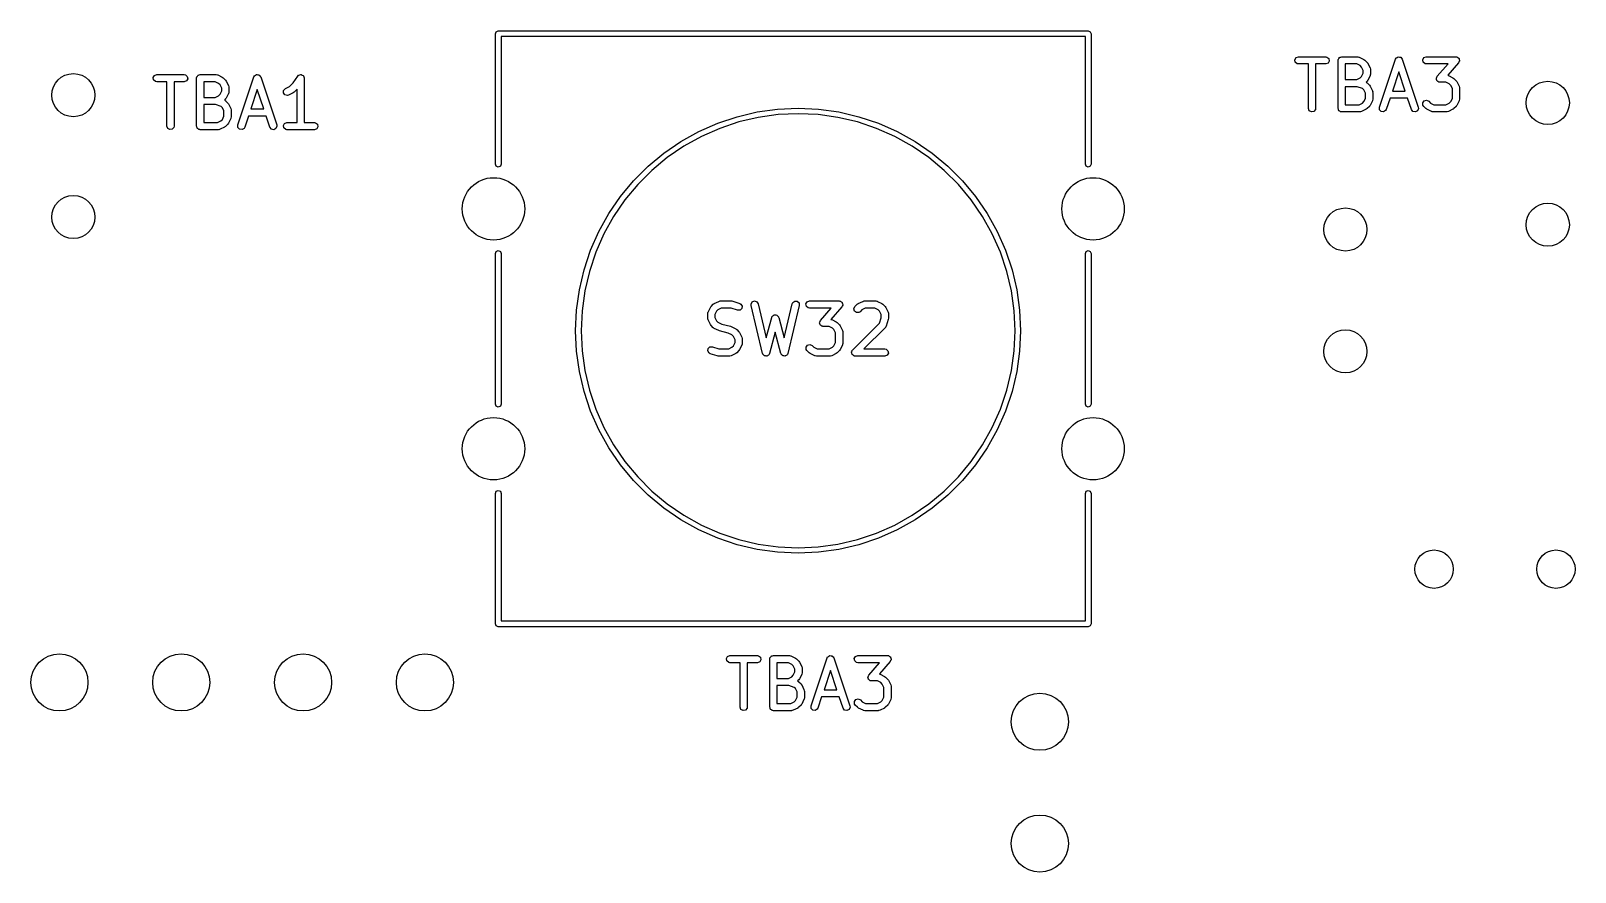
# Model space of a CAD drawing. Extents: x 36 to 247, y -101 to -40.
# Drawn here: x 159.39 to 191.59, y -96.67 to -79.14 of the extents above; entities that cross this region are included whole.
import ezdxf

# ---------------------------------------------------------------- set-up
doc = ezdxf.new("R2010")
doc.units = 0
doc.layers.add('BLACK', color=7, linetype='CONTINUOUS')

msp = doc.modelspace()

# ---------------------------------------------------------------- linework, layer by layer
at = {"layer": 'BLACK', "linetype": 'CONTINUOUS'}
for p, q in [((169.08, -79.2), (169.097574, -79.157574)), ((169.097574, -79.157574), (169.14, -79.14)), ((169.14, -79.14), (181.44, -79.14)), ((181.44, -79.14), (181.482426, -79.157574)), ((181.482426, -79.157574), (181.5, -79.2)), ((169.08, -81.92), (169.08, -79.2)), ((181.38, -79.26), (169.2, -79.26)), ((169.2, -79.26), (169.2, -81.92)), ((181.38, -81.92), (181.38, -79.26)), ((181.5, -79.2), (181.5, -81.92)), ((185.745663, -79.741795), (185.771315, -79.697366)), ((185.754572, -79.792319), (185.745663, -79.741795)), ((185.793872, -79.825296), (185.754572, -79.792319)), ((185.771315, -79.697366), (185.819524, -79.679819)), ((185.819524, -79.829819), (185.793872, -79.825296)), ((185.819524, -79.679819), (186.390952, -79.679819)), ((186.030238, -79.829819), (185.819524, -79.829819)), ((186.030238, -80.754819), (186.030238, -79.829819)), ((186.390952, -79.829819), (186.180238, -79.829819)), ((186.180238, -79.829819), (186.180238, -80.754819)), ((186.390952, -79.679819), (186.416604, -79.684342)), ((186.439161, -79.812272), (186.390952, -79.829819)), ((186.416604, -79.684342), (186.455904, -79.717319)), ((186.464813, -79.767843), (186.439161, -79.812272)), ((186.455904, -79.717319), (186.464813, -79.767843)), ((186.649286, -79.754819), (186.651003, -79.745077)), ((186.649286, -80.754819), (186.649286, -79.754819)), ((186.650425, -79.741795), (186.652091, -79.738909)), ((186.651003, -79.745077), (186.650425, -79.741795)), ((186.652091, -79.738909), (186.653809, -79.729167)), ((186.653809, -79.729167), (186.666334, -79.714239)), ((186.666334, -79.714239), (186.676077, -79.697366)), ((186.676077, -79.697366), (186.682435, -79.695051)), ((186.682435, -79.695051), (186.686786, -79.689867)), ((186.686786, -79.689867), (186.705977, -79.686482)), ((186.705977, -79.686482), (186.724286, -79.679819)), ((186.724286, -79.679819), (187.057619, -79.679819)), ((187.039914, -79.829819), (186.799286, -79.829819)), ((186.799286, -79.829819), (186.799286, -80.156009)), ((187.10843, -79.864077), (187.039914, -79.829819)), ((187.057619, -79.679819), (187.083271, -79.684342)), ((187.083271, -79.684342), (187.086706, -79.687224)), ((187.086706, -79.687224), (187.09116, -79.687737)), ((187.09116, -79.687737), (187.186398, -79.735356)), ((187.186398, -79.735356), (187.204408, -79.748714)), ((187.204408, -79.748714), (187.20589, -79.749405)), ((187.20589, -79.749405), (187.253509, -79.797024)), ((187.253509, -79.797024), (187.266368, -79.81539)), ((187.266368, -79.81539), (187.267558, -79.816516)), ((187.267558, -79.816516), (187.315177, -79.911754)), ((187.510278, -80.731102), (187.843611, -79.731102)), ((187.843611, -79.731102), (187.856013, -79.708197)), ((187.856013, -79.708197), (187.857853, -79.707066)), ((187.857853, -79.707066), (187.858647, -79.705059)), ((187.858647, -79.705059), (187.879508, -79.693762)), ((187.879508, -79.693762), (187.899726, -79.681342)), ((187.899726, -79.681342), (187.901861, -79.681658)), ((187.901861, -79.681658), (187.903761, -79.68063)), ((187.903761, -79.68063), (187.927005, -79.685387)), ((187.927005, -79.685387), (187.950474, -79.688867)), ((187.950474, -79.688867), (187.951907, -79.690483)), ((187.951907, -79.690483), (187.954022, -79.690916)), ((187.954022, -79.690916), (187.96877, -79.7095)), ((187.96877, -79.7095), (187.984512, -79.727253)), ((187.984512, -79.727253), (187.98457, -79.72941)), ((187.98457, -79.72941), (187.985913, -79.731102)), ((187.985913, -79.731102), (188.319246, -80.731102)), ((188.41233, -79.741795), (188.437982, -79.697366)), ((188.421239, -79.792319), (188.41233, -79.741795)), ((188.460539, -79.825296), (188.421239, -79.792319)), ((188.437982, -79.697366), (188.486191, -79.679819)), ((188.486191, -79.829819), (188.460539, -79.825296)), ((188.486191, -79.679819), (189.105238, -79.679819)), ((188.939956, -79.829819), (188.486191, -79.829819)), ((188.715462, -80.086383), (188.939956, -79.829819)), ((189.161681, -79.804207), (188.93419, -80.064196)), ((189.105238, -79.679819), (189.116346, -79.681777)), ((189.116346, -79.681777), (189.119788, -79.681244)), ((189.119788, -79.681244), (189.122446, -79.682853)), ((189.122446, -79.682853), (189.13089, -79.684342)), ((189.13089, -79.684342), (189.146378, -79.697338)), ((189.146378, -79.697338), (189.163677, -79.707809)), ((189.168987, -79.785355), (189.161681, -79.804207)), ((189.163677, -79.707809), (189.165606, -79.713473)), ((189.165606, -79.713473), (189.17019, -79.717319)), ((189.179099, -79.767843), (189.168987, -79.785355)), ((189.17019, -79.717319), (189.173701, -79.737231)), ((189.173701, -79.737231), (189.180222, -79.756371)), ((189.180222, -79.756371), (189.178059, -79.761949)), ((189.178059, -79.761949), (189.179099, -79.767843)), ((161.945663, -80.111795), (161.971315, -80.067366)), ((161.954572, -80.162319), (161.945663, -80.111795)), ((161.993872, -80.195296), (161.954572, -80.162319)), ((161.971315, -80.067366), (162.019524, -80.049819)), ((162.019524, -80.049819), (162.590952, -80.049819)), ((162.590952, -80.049819), (162.616604, -80.054342)), ((162.616604, -80.054342), (162.655904, -80.087319)), ((162.664813, -80.137843), (162.639161, -80.182272)), ((162.655904, -80.087319), (162.664813, -80.137843)), ((162.849286, -80.124819), (162.851003, -80.115077)), ((162.849286, -81.124819), (162.849286, -80.124819)), ((162.850425, -80.111795), (162.852091, -80.108909)), ((162.851003, -80.115077), (162.850425, -80.111795)), ((162.852091, -80.108909), (162.853809, -80.099167)), ((162.853809, -80.099167), (162.866334, -80.084239)), ((162.866334, -80.084239), (162.876077, -80.067366)), ((162.876077, -80.067366), (162.882435, -80.065051)), ((162.882435, -80.065051), (162.886786, -80.059867)), ((162.886786, -80.059867), (162.905977, -80.056482)), ((162.905977, -80.056482), (162.924286, -80.049819)), ((162.924286, -80.049819), (163.257619, -80.049819)), ((163.257619, -80.049819), (163.283271, -80.054342)), ((163.283271, -80.054342), (163.286706, -80.057224)), ((163.286706, -80.057224), (163.29116, -80.057737)), ((163.29116, -80.057737), (163.386398, -80.105356)), ((163.386398, -80.105356), (163.404408, -80.118714)), ((163.404408, -80.118714), (163.40589, -80.119405)), ((163.40589, -80.119405), (163.453509, -80.167024)), ((163.710278, -81.101102), (164.043611, -80.101102)), ((164.043611, -80.101102), (164.056013, -80.078197)), ((164.056013, -80.078197), (164.057853, -80.077066)), ((164.057853, -80.077066), (164.058647, -80.075059)), ((164.058647, -80.075059), (164.079508, -80.063762)), ((164.079508, -80.063762), (164.099726, -80.051342)), ((164.099726, -80.051342), (164.101861, -80.051658)), ((164.101861, -80.051658), (164.103761, -80.05063)), ((164.103761, -80.05063), (164.127005, -80.055387)), ((164.127005, -80.055387), (164.150474, -80.058867)), ((164.150474, -80.058867), (164.151907, -80.060483)), ((164.151907, -80.060483), (164.154022, -80.060916)), ((164.154022, -80.060916), (164.16877, -80.0795)), ((164.16877, -80.0795), (164.184512, -80.097253)), ((164.184512, -80.097253), (164.18457, -80.09941)), ((164.18457, -80.09941), (164.185913, -80.101102)), ((164.185913, -80.101102), (164.519246, -81.101102)), ((164.866, -80.219896), (164.95712, -80.083216)), ((164.95712, -80.083216), (164.975113, -80.064381)), ((164.975113, -80.064381), (164.979252, -80.063169)), ((164.979252, -80.063169), (164.982024, -80.059867)), ((164.982024, -80.059867), (165.003456, -80.056087)), ((165.003456, -80.056087), (165.024351, -80.049974)), ((165.024351, -80.049974), (165.0283, -80.051706)), ((165.0283, -80.051706), (165.032548, -80.050958)), ((165.032548, -80.050958), (165.051396, -80.06184)), ((165.051396, -80.06184), (165.071331, -80.070587)), ((165.071331, -80.070587), (165.073242, -80.074454)), ((165.073242, -80.074454), (165.076977, -80.07661)), ((165.076977, -80.07661), (165.084421, -80.097063)), ((165.084421, -80.097063), (165.094069, -80.116576)), ((165.094069, -80.116576), (165.093048, -80.120765)), ((165.093048, -80.120765), (165.094524, -80.124819)), ((165.094524, -80.124819), (165.094524, -81.049819)), ((186.799286, -80.156009), (187.039914, -80.156009)), ((187.039914, -80.156009), (187.10843, -80.121751)), ((187.138837, -79.894484), (187.10843, -79.864077)), ((187.10843, -80.121751), (187.138837, -80.091344)), ((187.173095, -79.963), (187.138837, -79.894484)), ((187.138837, -80.091344), (187.173095, -80.022828)), ((187.173095, -80.022828), (187.173095, -79.963)), ((187.315177, -80.074074), (187.267558, -80.169312)), ((187.315177, -79.911754), (187.322603, -79.93672)), ((187.315689, -80.06962), (187.315177, -80.074074)), ((187.318572, -80.066185), (187.315689, -80.06962)), ((187.323095, -80.040533), (187.318572, -80.066185)), ((187.322603, -79.93672), (187.321561, -79.941081)), ((187.321561, -79.941081), (187.323095, -79.945295)), ((187.323095, -79.945295), (187.323095, -80.040533)), ((187.914762, -79.991989), (187.780724, -80.394104)), ((188.0488, -80.394104), (187.914762, -79.991989)), ((188.696921, -80.134219), (188.699083, -80.12864)), ((188.703441, -80.153358), (188.696921, -80.134219)), ((188.698044, -80.122747), (188.708155, -80.105234)), ((188.699083, -80.12864), (188.698044, -80.122747)), ((188.706953, -80.173271), (188.703441, -80.153358)), ((188.708155, -80.105234), (188.715462, -80.086383)), ((188.93419, -80.064196), (188.940414, -80.065294)), ((188.940414, -80.065294), (188.943849, -80.068176)), ((188.943849, -80.068176), (188.948303, -80.068689)), ((188.948303, -80.068689), (189.043541, -80.116308)), ((189.043541, -80.116308), (189.061551, -80.129666)), ((189.061551, -80.129666), (189.063033, -80.130357)), ((189.063033, -80.130357), (189.110652, -80.177976)), ((162.019524, -80.199819), (161.993872, -80.195296)), ((162.230238, -80.199819), (162.019524, -80.199819)), ((162.230238, -81.124819), (162.230238, -80.199819)), ((162.590952, -80.199819), (162.380238, -80.199819)), ((162.380238, -80.199819), (162.380238, -81.124819)), ((162.639161, -80.182272), (162.590952, -80.199819)), ((163.239914, -80.199819), (162.999286, -80.199819)), ((162.999286, -80.199819), (162.999286, -80.526009)), ((163.30843, -80.234077), (163.239914, -80.199819)), ((163.338837, -80.264484), (163.30843, -80.234077)), ((163.30843, -80.491751), (163.338837, -80.461344)), ((163.373095, -80.333), (163.338837, -80.264484)), ((163.338837, -80.461344), (163.373095, -80.392828)), ((163.373095, -80.392828), (163.373095, -80.333)), ((163.453509, -80.167024), (163.466368, -80.18539)), ((163.466368, -80.18539), (163.467558, -80.186516)), ((163.467558, -80.186516), (163.515177, -80.281754)), ((163.515177, -80.444074), (163.467558, -80.539312)), ((163.515177, -80.281754), (163.522603, -80.30672)), ((163.515689, -80.43962), (163.515177, -80.444074)), ((163.518572, -80.436185), (163.515689, -80.43962)), ((163.523095, -80.410533), (163.518572, -80.436185)), ((163.522603, -80.30672), (163.521561, -80.311081)), ((163.521561, -80.311081), (163.523095, -80.315295)), ((163.523095, -80.315295), (163.523095, -80.410533)), ((164.114762, -80.361989), (163.980724, -80.764104)), ((164.2488, -80.764104), (164.114762, -80.361989)), ((164.661922, -80.431916), (164.664997, -80.380705)), ((164.692486, -80.473121), (164.661922, -80.431916)), ((164.664997, -80.380705), (164.700269, -80.343451)), ((164.742384, -80.485041), (164.692486, -80.473121)), ((164.700269, -80.343451), (164.784621, -80.301275)), ((164.767351, -80.477615), (164.742384, -80.485041)), ((164.862589, -80.429996), (164.767351, -80.477615)), ((164.784621, -80.301275), (164.866, -80.219896)), ((164.863714, -80.428806), (164.862589, -80.429996)), ((164.882081, -80.415947), (164.863714, -80.428806)), ((164.944524, -80.353504), (164.882081, -80.415947)), ((164.944524, -81.049819), (164.944524, -80.353504)), ((187.045449, -80.306009), (186.799286, -80.306009)), ((186.799286, -80.306009), (186.799286, -80.679819)), ((187.159962, -80.34418), (187.045449, -80.306009)), ((187.186456, -80.370674), (187.159962, -80.34418)), ((187.220714, -80.43919), (187.186456, -80.370674)), ((187.220714, -80.546637), (187.220714, -80.43919)), ((187.253509, -80.188804), (187.231097, -80.211215)), ((187.231097, -80.211215), (187.247098, -80.219879)), ((187.247098, -80.219879), (187.249445, -80.2237)), ((187.249445, -80.2237), (187.253509, -80.225595)), ((187.2542, -80.187322), (187.253509, -80.188804)), ((187.253509, -80.225595), (187.301128, -80.273214)), ((187.267558, -80.169312), (187.2542, -80.187322)), ((187.301128, -80.273214), (187.313987, -80.29158)), ((187.313987, -80.29158), (187.315177, -80.292706)), ((187.315177, -80.292706), (187.362796, -80.387944)), ((187.362796, -80.387944), (187.370222, -80.41291)), ((187.370222, -80.41291), (187.36918, -80.417271)), ((187.36918, -80.417271), (187.370714, -80.421485)), ((187.370714, -80.421485), (187.370714, -80.564342)), ((187.780724, -80.394104), (188.0488, -80.394104)), ((188.711536, -80.177116), (188.706953, -80.173271)), ((188.713466, -80.182781), (188.711536, -80.177116)), ((188.730764, -80.193251), (188.713466, -80.182781)), ((188.746253, -80.206248), (188.730764, -80.193251)), ((188.754696, -80.207736), (188.746253, -80.206248)), ((188.757355, -80.209346), (188.754696, -80.207736)), ((188.760796, -80.208812), (188.757355, -80.209346)), ((188.771905, -80.210771), (188.760796, -80.208812)), ((188.897057, -80.210771), (188.771905, -80.210771)), ((188.965573, -80.245029), (188.897057, -80.210771)), ((188.99598, -80.275436), (188.965573, -80.245029)), ((189.030238, -80.343952), (188.99598, -80.275436)), ((189.030238, -80.546637), (189.030238, -80.343952)), ((189.110652, -80.177976), (189.123511, -80.196342)), ((189.123511, -80.196342), (189.124701, -80.197468)), ((189.124701, -80.197468), (189.17232, -80.292706)), ((189.17232, -80.292706), (189.179746, -80.317672)), ((189.179746, -80.317672), (189.178704, -80.322033)), ((189.178704, -80.322033), (189.180238, -80.326247)), ((189.180238, -80.326247), (189.180238, -80.564342)), ((162.999286, -80.526009), (163.239914, -80.526009)), ((163.245449, -80.676009), (162.999286, -80.676009)), ((162.999286, -80.676009), (162.999286, -81.049819)), ((163.239914, -80.526009), (163.30843, -80.491751)), ((163.359962, -80.71418), (163.245449, -80.676009)), ((163.386456, -80.740674), (163.359962, -80.71418)), ((163.420714, -80.80919), (163.386456, -80.740674)), ((163.420714, -80.916637), (163.420714, -80.80919)), ((163.453509, -80.558804), (163.431097, -80.581215)), ((163.431097, -80.581215), (163.447098, -80.589879)), ((163.447098, -80.589879), (163.449445, -80.5937)), ((163.449445, -80.5937), (163.453509, -80.595595)), ((163.4542, -80.557322), (163.453509, -80.558804)), ((163.453509, -80.595595), (163.501128, -80.643214)), ((163.467558, -80.539312), (163.4542, -80.557322)), ((163.501128, -80.643214), (163.513987, -80.66158)), ((163.513987, -80.66158), (163.515177, -80.662706)), ((163.515177, -80.662706), (163.562796, -80.757944)), ((163.562796, -80.757944), (163.570222, -80.78291)), ((163.570222, -80.78291), (163.56918, -80.787271)), ((163.56918, -80.787271), (163.570714, -80.791485)), ((163.570714, -80.791485), (163.570714, -80.934342)), ((163.980724, -80.764104), (164.2488, -80.764104)), ((174.537577, -80.829939), (174.961962, -80.770739)), ((174.961962, -80.770739), (175.39, -80.75095)), ((175.39, -80.75095), (175.818038, -80.770739)), ((175.818038, -80.770739), (176.242423, -80.829939)), ((186.047785, -80.803028), (186.030238, -80.754819)), ((186.092214, -80.82868), (186.047785, -80.803028)), ((186.175715, -80.780471), (186.142738, -80.819771)), ((186.180238, -80.754819), (186.175715, -80.780471)), ((186.655949, -80.773127), (186.649286, -80.754819)), ((186.659334, -80.792319), (186.655949, -80.773127)), ((186.664518, -80.796669), (186.659334, -80.792319)), ((186.666833, -80.803028), (186.664518, -80.796669)), ((186.683706, -80.81277), (186.666833, -80.803028)), ((186.799286, -80.679819), (187.087533, -80.679819)), ((187.087533, -80.679819), (187.156048, -80.645561)), ((187.234017, -80.774282), (187.138779, -80.821901)), ((187.156048, -80.645561), (187.186455, -80.615153)), ((187.186455, -80.615153), (187.220714, -80.546637)), ((187.235141, -80.773094), (187.234017, -80.774282)), ((187.25351, -80.760232), (187.235141, -80.773094)), ((187.301128, -80.712613), (187.25351, -80.760232)), ((187.301818, -80.711131), (187.301128, -80.712613)), ((187.315177, -80.693121), (187.301818, -80.711131)), ((187.362796, -80.597883), (187.315177, -80.693121)), ((187.363308, -80.593429), (187.362796, -80.597883)), ((187.366191, -80.589994), (187.363308, -80.593429)), ((187.370714, -80.564342), (187.366191, -80.589994)), ((187.511679, -80.782386), (187.510278, -80.731102)), ((187.545716, -80.820771), (187.511679, -80.782386)), ((187.640177, -80.801441), (187.596465, -80.828296)), ((187.65258, -80.778536), (187.640177, -80.801441)), ((187.730724, -80.544104), (187.65258, -80.778536)), ((188.0988, -80.544104), (187.730724, -80.544104)), ((188.176944, -80.778536), (188.0988, -80.544104)), ((188.208835, -80.818722), (188.176944, -80.778536)), ((188.30421, -80.804579), (188.259096, -80.829008)), ((188.323067, -80.756867), (188.30421, -80.804579)), ((188.319246, -80.731102), (188.323067, -80.756867)), ((188.413747, -80.640168), (188.443173, -80.598143)), ((188.418217, -80.691275), (188.413747, -80.640168)), ((188.433157, -80.712612), (188.418217, -80.691275)), ((188.480776, -80.760232), (188.433157, -80.712612)), ((188.443173, -80.598143), (188.492728, -80.584866)), ((188.482257, -80.760922), (188.480776, -80.760232)), ((188.500269, -80.774282), (188.482257, -80.760922)), ((188.492728, -80.584866), (188.539225, -80.606548)), ((188.595507, -80.821901), (188.500269, -80.774282)), ((188.539225, -80.606548), (188.578237, -80.645561)), ((188.578237, -80.645561), (188.646753, -80.679819)), ((188.646753, -80.679819), (188.897057, -80.679819)), ((188.897057, -80.679819), (188.965572, -80.645561)), ((189.043541, -80.774282), (188.948303, -80.821901)), ((188.965572, -80.645561), (188.995979, -80.615153)), ((188.995979, -80.615153), (189.030238, -80.546637)), ((189.044665, -80.773094), (189.043541, -80.774282)), ((189.063034, -80.760232), (189.044665, -80.773094)), ((189.110652, -80.712613), (189.063034, -80.760232)), ((189.111342, -80.711131), (189.110652, -80.712613)), ((189.124701, -80.693121), (189.111342, -80.711131)), ((189.17232, -80.597883), (189.124701, -80.693121)), ((189.172832, -80.593429), (189.17232, -80.597883)), ((189.175715, -80.589994), (189.172832, -80.593429)), ((189.180238, -80.564342), (189.175715, -80.589994)), ((162.247785, -81.173028), (162.230238, -81.124819)), ((162.380238, -81.124819), (162.375715, -81.150471)), ((162.855949, -81.143127), (162.849286, -81.124819)), ((162.999286, -81.049819), (163.287533, -81.049819)), ((163.287533, -81.049819), (163.356048, -81.015561)), ((163.356048, -81.015561), (163.386455, -80.985153)), ((163.386455, -80.985153), (163.420714, -80.916637)), ((163.45351, -81.130232), (163.435141, -81.143094)), ((163.501128, -81.082613), (163.45351, -81.130232)), ((163.501818, -81.081131), (163.501128, -81.082613)), ((163.515177, -81.063121), (163.501818, -81.081131)), ((163.562796, -80.967883), (163.515177, -81.063121)), ((163.563308, -80.963429), (163.562796, -80.967883)), ((163.566191, -80.959994), (163.563308, -80.963429)), ((163.570714, -80.934342), (163.566191, -80.959994)), ((163.711679, -81.152386), (163.710278, -81.101102)), ((163.930724, -80.914104), (163.85258, -81.148536)), ((164.2988, -80.914104), (163.930724, -80.914104)), ((164.376944, -81.148536), (164.2988, -80.914104)), ((164.523067, -81.126867), (164.50421, -81.174579)), ((164.519246, -81.101102), (164.523067, -81.126867)), ((164.659949, -81.111795), (164.685601, -81.067366)), ((164.668858, -81.162319), (164.659949, -81.111795)), ((164.685601, -81.067366), (164.73381, -81.049819)), ((164.73381, -81.049819), (164.944524, -81.049819)), ((165.094524, -81.049819), (165.305238, -81.049819)), ((165.305238, -81.049819), (165.33089, -81.054342)), ((165.33089, -81.054342), (165.37019, -81.087319)), ((165.37019, -81.087319), (165.379099, -81.137843)), ((173.322197, -81.237293), (173.714182, -81.064215)), ((173.714182, -81.064215), (174.120464, -80.928043)), ((174.151982, -81.038819), (173.755787, -81.17161)), ((174.120464, -80.928043), (174.537577, -80.829939)), ((174.55874, -80.943151), (174.151982, -81.038819)), ((174.972589, -80.885421), (174.55874, -80.943151)), ((175.39, -80.866123), (174.972589, -80.885421)), ((175.807411, -80.885421), (175.39, -80.866123)), ((176.22126, -80.943151), (175.807411, -80.885421)), ((176.628018, -81.038819), (176.22126, -80.943151)), ((176.242423, -80.829939), (176.659536, -80.928043)), ((177.024213, -81.17161), (176.628018, -81.038819)), ((176.659536, -80.928043), (177.065818, -81.064215)), ((177.065818, -81.064215), (177.457803, -81.237293)), ((186.142738, -80.819771), (186.092214, -80.82868)), ((186.698634, -80.825296), (186.683706, -80.81277)), ((186.708376, -80.827013), (186.698634, -80.825296)), ((186.711262, -80.82868), (186.708376, -80.827013)), ((186.714544, -80.828101), (186.711262, -80.82868)), ((186.724286, -80.829819), (186.714544, -80.828101)), ((187.105238, -80.829819), (186.724286, -80.829819)), ((187.109451, -80.828285), (187.105238, -80.829819)), ((187.113812, -80.829327), (187.109451, -80.828285)), ((187.138779, -80.821901), (187.113812, -80.829327)), ((187.596465, -80.828296), (187.545716, -80.820771)), ((188.259096, -80.829008), (188.208835, -80.818722)), ((188.59996, -80.822413), (188.595507, -80.821901)), ((188.603396, -80.825296), (188.59996, -80.822413)), ((188.629048, -80.829819), (188.603396, -80.825296)), ((188.914762, -80.829819), (188.629048, -80.829819)), ((188.918975, -80.828285), (188.914762, -80.829819)), ((188.923336, -80.829327), (188.918975, -80.828285)), ((188.948303, -80.821901), (188.923336, -80.829327)), ((162.292214, -81.19868), (162.247785, -81.173028)), ((162.342738, -81.189771), (162.292214, -81.19868)), ((162.375715, -81.150471), (162.342738, -81.189771)), ((162.859334, -81.162319), (162.855949, -81.143127)), ((162.864518, -81.166669), (162.859334, -81.162319)), ((162.866833, -81.173028), (162.864518, -81.166669)), ((162.883706, -81.18277), (162.866833, -81.173028)), ((162.898634, -81.195296), (162.883706, -81.18277)), ((162.908376, -81.197013), (162.898634, -81.195296)), ((162.911262, -81.19868), (162.908376, -81.197013)), ((162.914544, -81.198101), (162.911262, -81.19868)), ((162.924286, -81.199819), (162.914544, -81.198101)), ((163.305238, -81.199819), (162.924286, -81.199819)), ((163.309451, -81.198285), (163.305238, -81.199819)), ((163.313812, -81.199327), (163.309451, -81.198285)), ((163.338779, -81.191901), (163.313812, -81.199327)), ((163.434017, -81.144282), (163.338779, -81.191901)), ((163.435141, -81.143094), (163.434017, -81.144282)), ((163.745716, -81.190771), (163.711679, -81.152386)), ((163.796465, -81.198296), (163.745716, -81.190771)), ((163.840177, -81.171441), (163.796465, -81.198296)), ((163.85258, -81.148536), (163.840177, -81.171441)), ((164.408835, -81.188722), (164.376944, -81.148536)), ((164.459096, -81.199008), (164.408835, -81.188722)), ((164.50421, -81.174579), (164.459096, -81.199008)), ((164.708158, -81.195296), (164.668858, -81.162319)), ((164.73381, -81.199819), (164.708158, -81.195296)), ((165.305238, -81.199819), (164.73381, -81.199819)), ((165.353447, -81.182272), (165.305238, -81.199819)), ((165.379099, -81.137843), (165.353447, -81.182272)), ((172.594348, -81.687958), (172.947855, -81.4458)), ((172.947855, -81.4458), (173.322197, -81.237293)), ((173.373535, -81.340391), (173.008486, -81.543722)), ((173.755787, -81.17161), (173.373535, -81.340391)), ((177.406465, -81.340391), (177.024213, -81.17161)), ((177.771514, -81.543722), (177.406465, -81.340391)), ((177.457803, -81.237293), (177.832145, -81.4458)), ((177.832145, -81.4458), (178.185652, -81.687958)), ((172.264692, -81.961701), (172.594348, -81.687958)), ((173.008486, -81.543722), (172.663755, -81.779868)), ((178.116245, -81.779868), (177.771514, -81.543722)), ((178.185652, -81.687958), (178.515308, -81.961701)), ((169.097574, -81.962426), (169.08, -81.92)), ((169.14, -81.98), (169.097574, -81.962426)), ((169.182426, -81.962426), (169.14, -81.98)), ((169.2, -81.92), (169.182426, -81.962426)), ((171.961701, -82.264692), (172.264692, -81.961701)), ((172.342284, -82.046815), (172.046815, -82.342284)), ((172.663755, -81.779868), (172.342284, -82.046815)), ((178.437716, -82.046815), (178.116245, -81.779868)), ((178.733185, -82.342284), (178.437716, -82.046815)), ((178.515308, -81.961701), (178.818299, -82.264692)), ((181.397574, -81.962426), (181.38, -81.92)), ((181.44, -81.98), (181.397574, -81.962426)), ((181.482426, -81.962426), (181.44, -81.98)), ((181.5, -81.92), (181.482426, -81.962426)), ((171.687958, -82.594348), (171.961701, -82.264692)), ((172.046815, -82.342284), (171.779868, -82.663755)), ((179.000132, -82.663755), (178.733185, -82.342284)), ((178.818299, -82.264692), (179.092042, -82.594348)), ((171.4458, -82.947855), (171.687958, -82.594348)), ((171.779868, -82.663755), (171.543722, -83.008486)), ((179.236278, -83.008486), (179.000132, -82.663755)), ((179.092042, -82.594348), (179.3342, -82.947855)), ((171.237293, -83.322197), (171.4458, -82.947855)), ((171.543722, -83.008486), (171.340391, -83.373535)), ((179.439609, -83.373535), (179.236278, -83.008486)), ((179.3342, -82.947855), (179.542707, -83.322197)), ((171.064215, -83.714182), (171.237293, -83.322197)), ((171.340391, -83.373535), (171.17161, -83.755787)), ((179.60839, -83.755787), (179.439609, -83.373535)), ((179.542707, -83.322197), (179.715785, -83.714182)), ((169.08, -83.78), (169.097574, -83.737574)), ((169.08, -86.92), (169.08, -83.78)), ((169.097574, -83.737574), (169.14, -83.72)), ((169.14, -83.72), (169.182426, -83.737574)), ((169.182426, -83.737574), (169.2, -83.78)), ((169.2, -83.78), (169.2, -86.92)), ((170.928043, -84.120464), (171.064215, -83.714182)), ((171.17161, -83.755787), (171.038819, -84.151982)), ((179.741181, -84.151982), (179.60839, -83.755787)), ((179.715785, -83.714182), (179.851957, -84.120464)), ((181.38, -83.78), (181.397574, -83.737574)), ((181.38, -86.92), (181.38, -83.78)), ((181.397574, -83.737574), (181.44, -83.72)), ((181.44, -83.72), (181.482426, -83.737574)), ((181.482426, -83.737574), (181.5, -83.78)), ((181.5, -83.78), (181.5, -86.92)), ((170.829939, -84.537577), (170.928043, -84.120464)), ((171.038819, -84.151982), (170.943151, -84.55874)), ((179.836849, -84.55874), (179.741181, -84.151982)), ((179.851957, -84.120464), (179.950061, -84.537577)), ((170.770739, -84.961962), (170.829939, -84.537577)), ((170.943151, -84.55874), (170.885421, -84.972589)), ((179.894579, -84.972589), (179.836849, -84.55874)), ((179.950061, -84.537577), (180.009261, -84.961962)), ((170.75095, -85.39), (170.770739, -84.961962)), ((170.885421, -84.972589), (170.866123, -85.39)), ((173.513394, -85.001754), (173.561013, -84.906516)), ((173.561013, -84.906516), (173.574371, -84.888505)), ((173.574371, -84.888505), (173.575062, -84.887024)), ((173.575062, -84.887024), (173.622681, -84.839405)), ((173.622681, -84.839405), (173.641047, -84.826545)), ((173.641047, -84.826545), (173.642173, -84.825356)), ((173.642173, -84.825356), (173.737411, -84.777737)), ((173.689734, -84.984484), (173.655476, -85.053)), ((173.720141, -84.954077), (173.689734, -84.984484)), ((173.788657, -84.919819), (173.720141, -84.954077)), ((173.737411, -84.777737), (173.762377, -84.770311)), ((173.762377, -84.770311), (173.766738, -84.771352)), ((173.766738, -84.771352), (173.770952, -84.769819)), ((173.770952, -84.769819), (174.009047, -84.769819)), ((173.996877, -84.919819), (173.788657, -84.919819)), ((174.128186, -84.963589), (173.996877, -84.919819)), ((174.009047, -84.769819), (174.031129, -84.773712)), ((174.031129, -84.773712), (174.032764, -84.773668)), ((174.032764, -84.773668), (174.175621, -84.821287)), ((174.17947, -84.962188), (174.128186, -84.963589)), ((174.175621, -84.821287), (174.198526, -84.833689)), ((174.217856, -84.92815), (174.17947, -84.962188)), ((174.198526, -84.833689), (174.225381, -84.877402)), ((174.225381, -84.877402), (174.217856, -84.92815)), ((174.410736, -84.836188), (174.433714, -84.790319)), ((174.412278, -84.862191), (174.410736, -84.836188)), ((174.650373, -85.862191), (174.412278, -84.862191)), ((174.433714, -84.790319), (174.4808, -84.76995)), ((174.4808, -84.76995), (174.529962, -84.784614)), ((174.529962, -84.784614), (174.558198, -84.827447)), ((174.558198, -84.827447), (174.727449, -85.538303)), ((175.100168, -85.538303), (175.269421, -84.827448)), ((175.415341, -84.862191), (175.177245, -85.862191)), ((175.269421, -84.827448), (175.279762, -84.803541)), ((175.279762, -84.803541), (175.320945, -84.772948)), ((175.320945, -84.772948), (175.372159, -84.775983)), ((175.372159, -84.775983), (175.409438, -84.811228)), ((175.409438, -84.811228), (175.415341, -84.862191)), ((175.554234, -84.831795), (175.579886, -84.787366)), ((175.563143, -84.882319), (175.554234, -84.831795)), ((175.602443, -84.915296), (175.563143, -84.882319)), ((175.579886, -84.787366), (175.628095, -84.769819)), ((175.628095, -84.919819), (175.602443, -84.915296)), ((175.628095, -84.769819), (176.247142, -84.769819)), ((176.08186, -84.919819), (175.628095, -84.919819)), ((175.857366, -85.176383), (176.08186, -84.919819)), ((176.303585, -84.894207), (176.076094, -85.154196)), ((176.247142, -84.769819), (176.25825, -84.771777)), ((176.25825, -84.771777), (176.261692, -84.771244)), ((176.261692, -84.771244), (176.26435, -84.772853)), ((176.26435, -84.772853), (176.272794, -84.774342)), ((176.272794, -84.774342), (176.288282, -84.787338)), ((176.288282, -84.787338), (176.305581, -84.797809)), ((176.310891, -84.875355), (176.303585, -84.894207)), ((176.305581, -84.797809), (176.30751, -84.803473)), ((176.30751, -84.803473), (176.312094, -84.807319)), ((176.321003, -84.857843), (176.310891, -84.875355)), ((176.312094, -84.807319), (176.315605, -84.827231)), ((176.315605, -84.827231), (176.322126, -84.846371)), ((176.322126, -84.846371), (176.319963, -84.851949)), ((176.319963, -84.851949), (176.321003, -84.857843)), ((176.553381, -84.933521), (176.575062, -84.887024)), ((176.566658, -84.983075), (176.553381, -84.933521)), ((176.608684, -85.012502), (176.566658, -84.983075)), ((176.575062, -84.887024), (176.622681, -84.839405)), ((176.622681, -84.839405), (176.641047, -84.826545)), ((176.641047, -84.826545), (176.642173, -84.825356)), ((176.642173, -84.825356), (176.737411, -84.777737)), ((176.681128, -84.99309), (176.659791, -85.00803)), ((176.720141, -84.954077), (176.681128, -84.99309)), ((176.788657, -84.919819), (176.720141, -84.954077)), ((176.737411, -84.777737), (176.762377, -84.770311)), ((176.762377, -84.770311), (176.766738, -84.771352)), ((176.766738, -84.771352), (176.770952, -84.769819)), ((176.770952, -84.769819), (177.009047, -84.769819)), ((176.991342, -84.919819), (176.788657, -84.919819)), ((177.059858, -84.954077), (176.991342, -84.919819)), ((177.009047, -84.769819), (177.034699, -84.774342)), ((177.034699, -84.774342), (177.038134, -84.777224)), ((177.038134, -84.777224), (177.042588, -84.777737)), ((177.042588, -84.777737), (177.137826, -84.825356)), ((177.090265, -84.984484), (177.059858, -84.954077)), ((177.124523, -85.053), (177.090265, -84.984484)), ((177.137826, -84.825356), (177.155836, -84.838714)), ((177.155836, -84.838714), (177.157318, -84.839405)), ((177.157318, -84.839405), (177.204937, -84.887024)), ((177.204937, -84.887024), (177.217796, -84.90539)), ((177.217796, -84.90539), (177.218986, -84.906516)), ((177.218986, -84.906516), (177.266605, -85.001754)), ((179.913877, -85.39), (179.894579, -84.972589)), ((180.009261, -84.961962), (180.02905, -85.39)), ((173.505476, -85.035295), (173.509999, -85.009643)), ((173.505476, -85.130533), (173.505476, -85.035295)), ((173.507009, -85.134746), (173.505476, -85.130533)), ((173.505968, -85.139107), (173.507009, -85.134746)), ((173.513394, -85.164074), (173.505968, -85.139107)), ((173.509999, -85.009643), (173.512881, -85.006207)), ((173.512881, -85.006207), (173.513394, -85.001754)), ((173.561013, -85.259312), (173.513394, -85.164074)), ((173.562202, -85.260437), (173.561013, -85.259312)), ((173.575062, -85.278804), (173.562202, -85.260437)), ((173.622681, -85.326423), (173.575062, -85.278804)), ((173.655476, -85.053), (173.655476, -85.112828)), ((173.655476, -85.112828), (173.689734, -85.181344)), ((173.689734, -85.181344), (173.720141, -85.211751)), ((173.720141, -85.211751), (173.797128, -85.250244)), ((173.797128, -85.250244), (173.979618, -85.295867)), ((173.979618, -85.295867), (173.99144, -85.301139)), ((173.99144, -85.301139), (173.994969, -85.301546)), ((173.994969, -85.301546), (174.090207, -85.349165)), ((174.727449, -85.538303), (174.841341, -85.111208)), ((174.841341, -85.111208), (174.852321, -85.087588)), ((174.852321, -85.087588), (174.857934, -85.083647)), ((174.857934, -85.083647), (174.86084, -85.077436)), ((174.86084, -85.077436), (174.878431, -85.069258)), ((174.878431, -85.069258), (174.894311, -85.058111)), ((174.894311, -85.058111), (174.901143, -85.0587)), ((174.901143, -85.0587), (174.907362, -85.05581)), ((174.907362, -85.05581), (174.926091, -85.060852)), ((174.926091, -85.060852), (174.945425, -85.062521)), ((174.945425, -85.062521), (174.950281, -85.067365)), ((174.950281, -85.067365), (174.9569, -85.069148)), ((174.9569, -85.069148), (174.968006, -85.085049)), ((174.968006, -85.085049), (174.981744, -85.098755)), ((174.981744, -85.098755), (174.982349, -85.105585)), ((174.982349, -85.105585), (174.986277, -85.111208)), ((174.986277, -85.111208), (175.100168, -85.538303)), ((175.838825, -85.224219), (175.840987, -85.21864)), ((175.845345, -85.243358), (175.838825, -85.224219)), ((175.839948, -85.212747), (175.850059, -85.195234)), ((175.840987, -85.21864), (175.839948, -85.212747)), ((175.848857, -85.263271), (175.845345, -85.243358)), ((175.85344, -85.267116), (175.848857, -85.263271)), ((175.850059, -85.195234), (175.857366, -85.176383)), ((175.85537, -85.272781), (175.85344, -85.267116)), ((175.872668, -85.283251), (175.85537, -85.272781)), ((175.888157, -85.296248), (175.872668, -85.283251)), ((175.8966, -85.297736), (175.888157, -85.296248)), ((175.899259, -85.299346), (175.8966, -85.297736)), ((175.9027, -85.298812), (175.899259, -85.299346)), ((175.913809, -85.300771), (175.9027, -85.298812)), ((176.038961, -85.300771), (175.913809, -85.300771)), ((176.107477, -85.335029), (176.038961, -85.300771)), ((176.076094, -85.154196), (176.082318, -85.155294)), ((176.082318, -85.155294), (176.085753, -85.158176)), ((176.085753, -85.158176), (176.090207, -85.158689)), ((176.090207, -85.158689), (176.185445, -85.206308)), ((176.185445, -85.206308), (176.203455, -85.219666)), ((176.203455, -85.219666), (176.204937, -85.220357)), ((176.204937, -85.220357), (176.252556, -85.267976)), ((176.252556, -85.267976), (176.265415, -85.286342)), ((176.265415, -85.286342), (176.266605, -85.287468)), ((176.266605, -85.287468), (176.314224, -85.382706)), ((176.527443, -85.791786), (177.086351, -85.232876)), ((176.659791, -85.00803), (176.608684, -85.012502)), ((177.086351, -85.232876), (177.124523, -85.118363)), ((177.124523, -85.118363), (177.124523, -85.053)), ((177.223055, -85.297107), (177.210652, -85.320012)), ((177.270674, -85.154251), (177.223055, -85.297107)), ((177.266605, -85.001754), (177.274031, -85.02672)), ((177.274523, -85.130533), (177.270629, -85.152615)), ((177.270629, -85.152615), (177.270674, -85.154251)), ((177.274031, -85.02672), (177.272989, -85.031081)), ((177.272989, -85.031081), (177.274523, -85.035295)), ((177.274523, -85.035295), (177.274523, -85.130533)), ((170.770739, -85.818038), (170.75095, -85.39)), ((170.866123, -85.39), (170.885421, -85.807411)), ((173.624162, -85.327114), (173.622681, -85.326423)), ((173.642173, -85.340472), (173.624162, -85.327114)), ((173.737411, -85.388091), (173.642173, -85.340472)), ((173.740939, -85.388497), (173.737411, -85.388091)), ((173.752762, -85.39377), (173.740939, -85.388497)), ((173.935252, -85.439392), (173.752762, -85.39377)), ((174.012239, -85.477886), (173.935252, -85.439392)), ((174.042646, -85.508293), (174.012239, -85.477886)), ((174.042645, -85.705153), (174.076904, -85.636637)), ((174.076904, -85.576809), (174.042646, -85.508293)), ((174.076904, -85.636637), (174.076904, -85.576809)), ((174.090207, -85.349165), (174.108217, -85.362523)), ((174.108217, -85.362523), (174.109699, -85.363214)), ((174.109699, -85.363214), (174.157318, -85.410833)), ((174.157318, -85.410833), (174.170177, -85.429199)), ((174.170177, -85.429199), (174.171367, -85.430325)), ((174.171367, -85.430325), (174.218986, -85.525563)), ((174.218986, -85.525563), (174.226412, -85.550529)), ((174.226412, -85.550529), (174.22537, -85.55489)), ((174.22537, -85.55489), (174.226904, -85.559104)), ((174.226904, -85.559104), (174.226904, -85.654342)), ((174.913808, -85.421613), (174.795801, -85.864144)), ((175.031817, -85.864144), (174.913808, -85.421613)), ((176.137884, -85.365436), (176.107477, -85.335029)), ((176.137883, -85.705153), (176.172142, -85.636637)), ((176.172142, -85.433952), (176.137884, -85.365436)), ((176.172142, -85.636637), (176.172142, -85.433952)), ((176.314224, -85.382706), (176.32165, -85.407672)), ((176.32165, -85.407672), (176.320608, -85.412033)), ((176.320608, -85.412033), (176.322142, -85.416247)), ((176.322142, -85.416247), (176.322142, -85.654342)), ((177.204937, -85.326423), (176.761542, -85.769819)), ((177.206832, -85.322358), (177.204937, -85.326423)), ((177.210652, -85.320012), (177.206832, -85.322358)), ((179.894579, -85.807411), (179.913877, -85.39)), ((180.02905, -85.39), (180.009261, -85.818038)), ((170.829939, -86.242423), (170.770739, -85.818038)), ((170.885421, -85.807411), (170.943151, -86.22126)), ((173.506999, -85.812236), (173.514524, -85.761487)), ((173.533854, -85.855948), (173.506999, -85.812236)), ((173.514524, -85.761487), (173.552909, -85.72745)), ((173.556759, -85.868351), (173.533854, -85.855948)), ((173.552909, -85.72745), (173.604193, -85.726049)), ((173.699615, -85.91597), (173.556759, -85.868351)), ((173.604193, -85.726049), (173.735503, -85.769819)), ((173.70125, -85.915925), (173.699615, -85.91597)), ((173.723333, -85.919819), (173.70125, -85.915925)), ((173.961428, -85.919819), (173.723333, -85.919819)), ((173.735503, -85.769819), (173.943723, -85.769819)), ((173.943723, -85.769819), (174.012238, -85.735561)), ((173.965641, -85.918285), (173.961428, -85.919819)), ((173.970002, -85.919327), (173.965641, -85.918285)), ((173.994969, -85.911901), (173.970002, -85.919327)), ((174.090207, -85.864282), (173.994969, -85.911901)), ((174.012238, -85.735561), (174.042645, -85.705153)), ((174.091331, -85.863094), (174.090207, -85.864282)), ((174.1097, -85.850232), (174.091331, -85.863094)), ((174.157318, -85.802613), (174.1097, -85.850232)), ((174.158008, -85.801131), (174.157318, -85.802613)), ((174.171367, -85.783121), (174.158008, -85.801131)), ((174.218986, -85.687883), (174.171367, -85.783121)), ((174.219498, -85.683429), (174.218986, -85.687883)), ((174.222381, -85.679994), (174.219498, -85.683429)), ((174.226904, -85.654342), (174.222381, -85.679994)), ((174.654702, -85.868759), (174.650373, -85.862191)), ((174.655398, -85.876597), (174.654702, -85.868759)), ((174.668458, -85.889626), (174.655398, -85.876597)), ((174.678609, -85.905024), (174.668458, -85.889626)), ((174.686147, -85.907272), (174.678609, -85.905024)), ((174.691718, -85.91283), (174.686147, -85.907272)), ((174.710094, -85.914415), (174.691718, -85.91283)), ((174.727771, -85.919688), (174.710094, -85.914415)), ((174.734993, -85.916563), (174.727771, -85.919688)), ((174.742831, -85.91724), (174.734993, -85.916563)), ((174.757927, -85.906642), (174.742831, -85.91724)), ((174.774857, -85.899319), (174.757927, -85.906642)), ((174.77838, -85.892284), (174.774857, -85.899319)), ((174.784821, -85.887764), (174.77838, -85.892284)), ((174.795801, -85.864144), (174.784821, -85.887764)), ((175.036322, -85.870595), (175.031817, -85.864144)), ((175.037228, -85.87841), (175.036322, -85.870595)), ((175.050633, -85.891083), (175.037228, -85.87841)), ((175.061194, -85.906204), (175.050633, -85.891083)), ((175.068788, -85.908248), (175.061194, -85.906204)), ((175.074507, -85.913655), (175.068788, -85.908248)), ((175.09292, -85.914746), (175.074507, -85.913655)), ((175.110732, -85.919542), (175.09292, -85.914746)), ((175.117868, -85.916224), (175.110732, -85.919542)), ((175.125721, -85.91669), (175.117868, -85.916224)), ((175.140524, -85.905693), (175.125721, -85.91669)), ((175.157255, -85.897916), (175.140524, -85.905693)), ((175.160589, -85.890787), (175.157255, -85.897916)), ((175.166904, -85.886097), (175.160589, -85.890787)), ((175.177245, -85.862191), (175.166904, -85.886097)), ((175.555651, -85.730168), (175.585077, -85.688143)), ((175.560121, -85.781275), (175.555651, -85.730168)), ((175.575061, -85.802612), (175.560121, -85.781275)), ((175.62268, -85.850232), (175.575061, -85.802612)), ((175.585077, -85.688143), (175.634632, -85.674866)), ((175.624161, -85.850922), (175.62268, -85.850232)), ((175.642173, -85.864282), (175.624161, -85.850922)), ((175.634632, -85.674866), (175.681129, -85.696548)), ((175.737411, -85.911901), (175.642173, -85.864282)), ((175.681129, -85.696548), (175.720141, -85.735561)), ((175.720141, -85.735561), (175.788657, -85.769819)), ((175.741864, -85.912413), (175.737411, -85.911901)), ((175.7453, -85.915296), (175.741864, -85.912413)), ((175.770952, -85.919819), (175.7453, -85.915296)), ((176.056666, -85.919819), (175.770952, -85.919819)), ((175.788657, -85.769819), (176.038961, -85.769819)), ((176.038961, -85.769819), (176.107476, -85.735561)), ((176.060879, -85.918285), (176.056666, -85.919819)), ((176.06524, -85.919327), (176.060879, -85.918285)), ((176.090207, -85.911901), (176.06524, -85.919327)), ((176.185445, -85.864282), (176.090207, -85.911901)), ((176.107476, -85.735561), (176.137883, -85.705153)), ((176.186569, -85.863094), (176.185445, -85.864282)), ((176.204938, -85.850232), (176.186569, -85.863094)), ((176.252556, -85.802613), (176.204938, -85.850232)), ((176.253246, -85.801131), (176.252556, -85.802613)), ((176.266605, -85.783121), (176.253246, -85.801131)), ((176.314224, -85.687883), (176.266605, -85.783121)), ((176.314736, -85.683429), (176.314224, -85.687883)), ((176.317619, -85.679994), (176.314736, -85.683429)), ((176.322142, -85.654342), (176.317619, -85.679994)), ((176.505762, -85.838283), (176.507211, -85.835175)), ((176.511603, -85.860085), (176.505762, -85.838283)), ((176.506615, -85.831795), (176.517905, -85.812239)), ((176.507211, -85.835175), (176.506615, -85.831795)), ((176.515524, -85.882319), (176.511603, -85.860085)), ((176.518151, -85.884523), (176.515524, -85.882319)), ((176.517905, -85.812239), (176.527443, -85.791786)), ((176.519039, -85.887837), (176.518151, -85.884523)), ((176.53753, -85.900785), (176.519039, -85.887837)), ((176.554824, -85.915296), (176.53753, -85.900785)), ((176.559408, -85.916104), (176.554824, -85.915296)), ((176.561065, -85.917264), (176.559408, -85.916104)), ((176.564353, -85.916976), (176.561065, -85.917264)), ((176.580476, -85.919819), (176.564353, -85.916976)), ((177.199523, -85.919819), (176.580476, -85.919819)), ((176.761542, -85.769819), (177.199523, -85.769819)), ((177.199523, -85.769819), (177.225175, -85.774342)), ((177.247732, -85.902272), (177.199523, -85.919819)), ((177.225175, -85.774342), (177.264475, -85.807319)), ((177.273384, -85.857843), (177.247732, -85.902272)), ((177.264475, -85.807319), (177.273384, -85.857843)), ((179.836849, -86.22126), (179.894579, -85.807411)), ((180.009261, -85.818038), (179.950061, -86.242423)), ((170.928043, -86.659536), (170.829939, -86.242423)), ((170.943151, -86.22126), (171.038819, -86.628018)), ((179.741181, -86.628018), (179.836849, -86.22126)), ((179.950061, -86.242423), (179.851957, -86.659536)), ((169.097574, -86.962426), (169.08, -86.92)), ((169.2, -86.92), (169.182426, -86.962426)), ((171.064215, -87.065818), (170.928043, -86.659536)), ((171.038819, -86.628018), (171.17161, -87.024213)), ((179.60839, -87.024213), (179.741181, -86.628018)), ((179.851957, -86.659536), (179.715785, -87.065818)), ((181.397574, -86.962426), (181.38, -86.92)), ((181.5, -86.92), (181.482426, -86.962426)), ((169.14, -86.98), (169.097574, -86.962426)), ((169.182426, -86.962426), (169.14, -86.98)), ((171.237293, -87.457803), (171.064215, -87.065818)), ((171.17161, -87.024213), (171.340391, -87.406465)), ((179.439609, -87.406465), (179.60839, -87.024213)), ((179.715785, -87.065818), (179.542707, -87.457803)), ((181.44, -86.98), (181.397574, -86.962426)), ((181.482426, -86.962426), (181.44, -86.98)), ((171.4458, -87.832145), (171.237293, -87.457803)), ((171.340391, -87.406465), (171.543722, -87.771514)), ((179.236278, -87.771514), (179.439609, -87.406465)), ((179.542707, -87.457803), (179.3342, -87.832145)), ((171.687958, -88.185652), (171.4458, -87.832145)), ((171.543722, -87.771514), (171.779868, -88.116245)), ((179.000132, -88.116245), (179.236278, -87.771514)), ((179.3342, -87.832145), (179.092042, -88.185652)), ((171.961701, -88.515308), (171.687958, -88.185652)), ((171.779868, -88.116245), (172.046815, -88.437716)), ((178.733185, -88.437716), (179.000132, -88.116245)), ((179.092042, -88.185652), (178.818299, -88.515308)), ((172.264692, -88.818299), (171.961701, -88.515308)), ((172.046815, -88.437716), (172.342284, -88.733185)), ((178.437716, -88.733185), (178.733185, -88.437716)), ((178.818299, -88.515308), (178.515308, -88.818299)), ((169.08, -88.78), (169.097574, -88.737574)), ((169.08, -91.5), (169.08, -88.78)), ((169.097574, -88.737574), (169.14, -88.72)), ((169.14, -88.72), (169.182426, -88.737574)), ((169.182426, -88.737574), (169.2, -88.78)), ((169.2, -88.78), (169.2, -91.44)), ((172.594348, -89.092042), (172.264692, -88.818299)), ((172.342284, -88.733185), (172.663755, -89.000132)), ((178.116245, -89.000132), (178.437716, -88.733185)), ((178.515308, -88.818299), (178.185652, -89.092042)), ((181.38, -88.78), (181.397574, -88.737574)), ((181.38, -91.44), (181.38, -88.78)), ((181.397574, -88.737574), (181.44, -88.72)), ((181.44, -88.72), (181.482426, -88.737574)), ((181.482426, -88.737574), (181.5, -88.78)), ((181.5, -88.78), (181.5, -91.5)), ((172.947855, -89.3342), (172.594348, -89.092042)), ((172.663755, -89.000132), (173.008486, -89.236278)), ((177.771514, -89.236278), (178.116245, -89.000132)), ((178.185652, -89.092042), (177.832145, -89.3342)), ((173.322197, -89.542707), (172.947855, -89.3342)), ((173.008486, -89.236278), (173.373535, -89.439609)), ((173.373535, -89.439609), (173.755787, -89.60839)), ((177.024213, -89.60839), (177.406465, -89.439609)), ((177.406465, -89.439609), (177.771514, -89.236278)), ((177.832145, -89.3342), (177.457803, -89.542707)), ((173.714182, -89.715785), (173.322197, -89.542707)), ((174.120464, -89.851957), (173.714182, -89.715785)), ((173.755787, -89.60839), (174.151982, -89.741181)), ((174.151982, -89.741181), (174.55874, -89.836849)), ((176.22126, -89.836849), (176.628018, -89.741181)), ((176.628018, -89.741181), (177.024213, -89.60839)), ((177.065818, -89.715785), (176.659536, -89.851957)), ((177.457803, -89.542707), (177.065818, -89.715785)), ((174.537577, -89.950061), (174.120464, -89.851957)), ((174.961962, -90.009261), (174.537577, -89.950061)), ((174.55874, -89.836849), (174.972589, -89.894579)), ((175.39, -90.02905), (174.961962, -90.009261)), ((174.972589, -89.894579), (175.39, -89.913877)), ((175.39, -89.913877), (175.807411, -89.894579)), ((175.818038, -90.009261), (175.39, -90.02905)), ((175.807411, -89.894579), (176.22126, -89.836849)), ((176.242423, -89.950061), (175.818038, -90.009261)), ((176.659536, -89.851957), (176.242423, -89.950061)), ((169.097574, -91.542426), (169.08, -91.5)), ((169.14, -91.56), (169.097574, -91.542426)), ((181.44, -91.56), (169.14, -91.56)), ((169.2, -91.44), (181.38, -91.44)), ((181.482426, -91.542426), (181.44, -91.56)), ((181.5, -91.5), (181.482426, -91.542426)), ((173.895663, -92.221795), (173.921315, -92.177366)), ((173.904572, -92.272319), (173.895663, -92.221795)), ((173.943872, -92.305296), (173.904572, -92.272319)), ((173.921315, -92.177366), (173.969524, -92.159819)), ((173.969524, -92.309819), (173.943872, -92.305296)), ((173.969524, -92.159819), (174.540952, -92.159819)), ((174.180238, -92.309819), (173.969524, -92.309819)), ((174.180238, -93.234819), (174.180238, -92.309819)), ((174.540952, -92.309819), (174.330238, -92.309819)), ((174.330238, -92.309819), (174.330238, -93.234819)), ((174.540952, -92.159819), (174.566604, -92.164342)), ((174.589161, -92.292272), (174.540952, -92.309819)), ((174.566604, -92.164342), (174.605904, -92.197319)), ((174.614813, -92.247843), (174.589161, -92.292272)), ((174.605904, -92.197319), (174.614813, -92.247843)), ((174.799286, -92.234819), (174.801003, -92.225077)), ((174.799286, -93.234819), (174.799286, -92.234819)), ((174.800425, -92.221795), (174.802091, -92.218909)), ((174.801003, -92.225077), (174.800425, -92.221795)), ((174.802091, -92.218909), (174.803809, -92.209167)), ((174.803809, -92.209167), (174.816334, -92.194239)), ((174.816334, -92.194239), (174.826077, -92.177366)), ((174.826077, -92.177366), (174.832435, -92.175051)), ((174.832435, -92.175051), (174.836786, -92.169867)), ((174.836786, -92.169867), (174.855977, -92.166482)), ((174.855977, -92.166482), (174.874286, -92.159819)), ((174.874286, -92.159819), (175.207619, -92.159819)), ((175.189914, -92.309819), (174.949286, -92.309819)), ((174.949286, -92.309819), (174.949286, -92.636009)), ((175.25843, -92.344077), (175.189914, -92.309819)), ((175.207619, -92.159819), (175.233271, -92.164342)), ((175.233271, -92.164342), (175.236706, -92.167224)), ((175.236706, -92.167224), (175.24116, -92.167737)), ((175.24116, -92.167737), (175.336398, -92.215356)), ((175.288837, -92.374484), (175.25843, -92.344077)), ((175.323095, -92.443), (175.288837, -92.374484)), ((175.336398, -92.215356), (175.354408, -92.228714)), ((175.354408, -92.228714), (175.35589, -92.229405)), ((175.35589, -92.229405), (175.403509, -92.277024)), ((175.403509, -92.277024), (175.416368, -92.29539)), ((175.416368, -92.29539), (175.417558, -92.296516)), ((175.417558, -92.296516), (175.465177, -92.391754)), ((175.465177, -92.391754), (175.472603, -92.41672)), ((175.660278, -93.211102), (175.993611, -92.211102)), ((175.993611, -92.211102), (176.006013, -92.188197)), ((176.006013, -92.188197), (176.007853, -92.187066)), ((176.007853, -92.187066), (176.008647, -92.185059)), ((176.008647, -92.185059), (176.029508, -92.173762)), ((176.029508, -92.173762), (176.049726, -92.161342)), ((176.049726, -92.161342), (176.051861, -92.161658)), ((176.051861, -92.161658), (176.053761, -92.16063)), ((176.053761, -92.16063), (176.077005, -92.165387)), ((176.077005, -92.165387), (176.100474, -92.168867)), ((176.100474, -92.168867), (176.101907, -92.170483)), ((176.101907, -92.170483), (176.104022, -92.170916)), ((176.104022, -92.170916), (176.11877, -92.1895)), ((176.11877, -92.1895), (176.134512, -92.207253)), ((176.134512, -92.207253), (176.13457, -92.20941)), ((176.13457, -92.20941), (176.135913, -92.211102)), ((176.135913, -92.211102), (176.469246, -93.211102)), ((176.56233, -92.221795), (176.587982, -92.177366)), ((176.571239, -92.272319), (176.56233, -92.221795)), ((176.610539, -92.305296), (176.571239, -92.272319)), ((176.587982, -92.177366), (176.636191, -92.159819)), ((176.636191, -92.309819), (176.610539, -92.305296)), ((176.636191, -92.159819), (177.255238, -92.159819)), ((177.089956, -92.309819), (176.636191, -92.309819)), ((176.865462, -92.566383), (177.089956, -92.309819)), ((177.311681, -92.284207), (177.08419, -92.544196)), ((177.255238, -92.159819), (177.266346, -92.161777)), ((177.266346, -92.161777), (177.269788, -92.161244)), ((177.269788, -92.161244), (177.272446, -92.162853)), ((177.272446, -92.162853), (177.28089, -92.164342)), ((177.28089, -92.164342), (177.296378, -92.177338)), ((177.296378, -92.177338), (177.313677, -92.187809)), ((177.318987, -92.265355), (177.311681, -92.284207)), ((177.313677, -92.187809), (177.315606, -92.193473)), ((177.315606, -92.193473), (177.32019, -92.197319)), ((177.329099, -92.247843), (177.318987, -92.265355)), ((177.32019, -92.197319), (177.323701, -92.217231)), ((177.323701, -92.217231), (177.330222, -92.236371)), ((177.330222, -92.236371), (177.328059, -92.241949)), ((177.328059, -92.241949), (177.329099, -92.247843)), ((174.949286, -92.636009), (175.189914, -92.636009)), ((175.189914, -92.636009), (175.25843, -92.601751)), ((175.25843, -92.601751), (175.288837, -92.571344)), ((175.288837, -92.571344), (175.323095, -92.502828)), ((175.323095, -92.502828), (175.323095, -92.443)), ((175.403509, -92.668804), (175.381097, -92.691215)), ((175.381097, -92.691215), (175.397098, -92.699879)), ((175.397098, -92.699879), (175.399445, -92.7037)), ((175.399445, -92.7037), (175.403509, -92.705595)), ((175.4042, -92.667322), (175.403509, -92.668804)), ((175.403509, -92.705595), (175.451128, -92.753214)), ((175.417558, -92.649312), (175.4042, -92.667322)), ((175.465177, -92.554074), (175.417558, -92.649312)), ((175.465689, -92.54962), (175.465177, -92.554074)), ((175.468572, -92.546185), (175.465689, -92.54962)), ((175.473095, -92.520533), (175.468572, -92.546185)), ((175.472603, -92.41672), (175.471561, -92.421081)), ((175.471561, -92.421081), (175.473095, -92.425295)), ((175.473095, -92.425295), (175.473095, -92.520533)), ((176.064762, -92.471989), (175.930724, -92.874104)), ((176.1988, -92.874104), (176.064762, -92.471989)), ((176.846921, -92.614219), (176.849083, -92.60864)), ((176.853441, -92.633358), (176.846921, -92.614219)), ((176.848044, -92.602747), (176.858155, -92.585234)), ((176.849083, -92.60864), (176.848044, -92.602747)), ((176.856953, -92.653271), (176.853441, -92.633358)), ((176.861536, -92.657116), (176.856953, -92.653271)), ((176.858155, -92.585234), (176.865462, -92.566383)), ((176.863466, -92.662781), (176.861536, -92.657116)), ((176.880764, -92.673251), (176.863466, -92.662781)), ((176.896253, -92.686248), (176.880764, -92.673251)), ((176.904696, -92.687736), (176.896253, -92.686248)), ((176.907355, -92.689346), (176.904696, -92.687736)), ((176.910796, -92.688812), (176.907355, -92.689346)), ((176.921905, -92.690771), (176.910796, -92.688812)), ((177.047057, -92.690771), (176.921905, -92.690771)), ((177.115573, -92.725029), (177.047057, -92.690771)), ((177.08419, -92.544196), (177.090414, -92.545294)), ((177.090414, -92.545294), (177.093849, -92.548176)), ((177.093849, -92.548176), (177.098303, -92.548689)), ((177.098303, -92.548689), (177.193541, -92.596308)), ((177.193541, -92.596308), (177.211551, -92.609666)), ((177.211551, -92.609666), (177.213033, -92.610357)), ((177.213033, -92.610357), (177.260652, -92.657976)), ((177.260652, -92.657976), (177.273511, -92.676342)), ((177.273511, -92.676342), (177.274701, -92.677468)), ((177.274701, -92.677468), (177.32232, -92.772706)), ((175.195449, -92.786009), (174.949286, -92.786009)), ((174.949286, -92.786009), (174.949286, -93.159819)), ((175.309962, -92.82418), (175.195449, -92.786009)), ((175.336456, -92.850674), (175.309962, -92.82418)), ((175.336455, -93.095153), (175.370714, -93.026637)), ((175.370714, -92.91919), (175.336456, -92.850674)), ((175.370714, -93.026637), (175.370714, -92.91919)), ((175.451128, -92.753214), (175.463987, -92.77158)), ((175.463987, -92.77158), (175.465177, -92.772706)), ((175.465177, -92.772706), (175.512796, -92.867944)), ((175.512796, -92.867944), (175.520222, -92.89291)), ((175.520222, -92.89291), (175.51918, -92.897271)), ((175.51918, -92.897271), (175.520714, -92.901485)), ((175.520714, -92.901485), (175.520714, -93.044342)), ((175.880724, -93.024104), (175.80258, -93.258536)), ((176.2488, -93.024104), (175.880724, -93.024104)), ((175.930724, -92.874104), (176.1988, -92.874104)), ((176.326944, -93.258536), (176.2488, -93.024104)), ((177.14598, -92.755436), (177.115573, -92.725029)), ((177.145979, -93.095153), (177.180238, -93.026637)), ((177.180238, -92.823952), (177.14598, -92.755436)), ((177.180238, -93.026637), (177.180238, -92.823952)), ((177.32232, -92.772706), (177.329746, -92.797672)), ((177.329746, -92.797672), (177.328704, -92.802033)), ((177.328704, -92.802033), (177.330238, -92.806247)), ((177.330238, -92.806247), (177.330238, -93.044342)), ((174.197785, -93.283028), (174.180238, -93.234819)), ((174.242214, -93.30868), (174.197785, -93.283028)), ((174.292738, -93.299771), (174.242214, -93.30868)), ((174.325715, -93.260471), (174.292738, -93.299771)), ((174.330238, -93.234819), (174.325715, -93.260471)), ((174.805949, -93.253127), (174.799286, -93.234819)), ((174.809334, -93.272319), (174.805949, -93.253127)), ((174.814518, -93.276669), (174.809334, -93.272319)), ((174.816833, -93.283028), (174.814518, -93.276669)), ((174.833706, -93.29277), (174.816833, -93.283028)), ((174.848634, -93.305296), (174.833706, -93.29277)), ((174.858376, -93.307013), (174.848634, -93.305296)), ((174.861262, -93.30868), (174.858376, -93.307013)), ((174.864544, -93.308101), (174.861262, -93.30868)), ((174.874286, -93.309819), (174.864544, -93.308101)), ((175.255238, -93.309819), (174.874286, -93.309819)), ((174.949286, -93.159819), (175.237533, -93.159819)), ((175.237533, -93.159819), (175.306048, -93.125561)), ((175.259451, -93.308285), (175.255238, -93.309819)), ((175.263812, -93.309327), (175.259451, -93.308285)), ((175.288779, -93.301901), (175.263812, -93.309327)), ((175.384017, -93.254282), (175.288779, -93.301901)), ((175.306048, -93.125561), (175.336455, -93.095153)), ((175.385141, -93.253094), (175.384017, -93.254282)), ((175.40351, -93.240232), (175.385141, -93.253094)), ((175.451128, -93.192613), (175.40351, -93.240232)), ((175.451818, -93.191131), (175.451128, -93.192613)), ((175.465177, -93.173121), (175.451818, -93.191131)), ((175.512796, -93.077883), (175.465177, -93.173121)), ((175.513308, -93.073429), (175.512796, -93.077883)), ((175.516191, -93.069994), (175.513308, -93.073429)), ((175.520714, -93.044342), (175.516191, -93.069994)), ((175.661679, -93.262386), (175.660278, -93.211102)), ((175.695716, -93.300771), (175.661679, -93.262386)), ((175.746465, -93.308296), (175.695716, -93.300771)), ((175.790177, -93.281441), (175.746465, -93.308296)), ((175.80258, -93.258536), (175.790177, -93.281441)), ((176.358835, -93.298722), (176.326944, -93.258536)), ((176.409096, -93.309008), (176.358835, -93.298722)), ((176.45421, -93.284579), (176.409096, -93.309008)), ((176.473067, -93.236867), (176.45421, -93.284579)), ((176.469246, -93.211102), (176.473067, -93.236867)), ((176.563747, -93.120168), (176.593173, -93.078143)), ((176.568217, -93.171275), (176.563747, -93.120168)), ((176.583157, -93.192612), (176.568217, -93.171275)), ((176.630776, -93.240232), (176.583157, -93.192612)), ((176.593173, -93.078143), (176.642728, -93.064866)), ((176.632257, -93.240922), (176.630776, -93.240232)), ((176.650269, -93.254282), (176.632257, -93.240922)), ((176.642728, -93.064866), (176.689225, -93.086548)), ((176.745507, -93.301901), (176.650269, -93.254282)), ((176.689225, -93.086548), (176.728237, -93.125561)), ((176.728237, -93.125561), (176.796753, -93.159819)), ((176.74996, -93.302413), (176.745507, -93.301901)), ((176.753396, -93.305296), (176.74996, -93.302413)), ((176.779048, -93.309819), (176.753396, -93.305296)), ((177.064762, -93.309819), (176.779048, -93.309819)), ((176.796753, -93.159819), (177.047057, -93.159819)), ((177.047057, -93.159819), (177.115572, -93.125561)), ((177.068975, -93.308285), (177.064762, -93.309819)), ((177.073336, -93.309327), (177.068975, -93.308285)), ((177.098303, -93.301901), (177.073336, -93.309327)), ((177.193541, -93.254282), (177.098303, -93.301901)), ((177.115572, -93.125561), (177.145979, -93.095153)), ((177.194665, -93.253094), (177.193541, -93.254282)), ((177.213034, -93.240232), (177.194665, -93.253094)), ((177.260652, -93.192613), (177.213034, -93.240232)), ((177.261342, -93.191131), (177.260652, -93.192613)), ((177.274701, -93.173121), (177.261342, -93.191131)), ((177.32232, -93.077883), (177.274701, -93.173121)), ((177.322832, -93.073429), (177.32232, -93.077883)), ((177.325715, -93.069994), (177.322832, -93.073429)), ((177.330238, -93.044342), (177.325715, -93.069994))]:
    msp.add_line(p, q, dxfattribs=at)
at = {"layer": 'BLACK'}
for centre, radius in [((160.28, -80.48), 0.45), ((191.02, -80.64), 0.45), ((169.04, -82.85), 0.65), ((181.54, -82.85), 0.65), ((160.28, -83.02), 0.45), ((191.02, -83.18), 0.45), ((186.8, -83.28), 0.45), ((186.8, -85.82), 0.45), ((169.04, -87.85), 0.65), ((181.54, -87.85), 0.65), ((188.65, -90.36), 0.4), ((191.19, -90.36), 0.4), ((159.99, -92.72), 0.595), ((162.53, -92.72), 0.595), ((165.07, -92.72), 0.595), ((167.61, -92.72), 0.595), ((180.43, -93.54), 0.595), ((180.43, -96.08), 0.595)]:
    msp.add_circle(centre, radius, dxfattribs=at)

doc.saveas('drawing.dxf')
